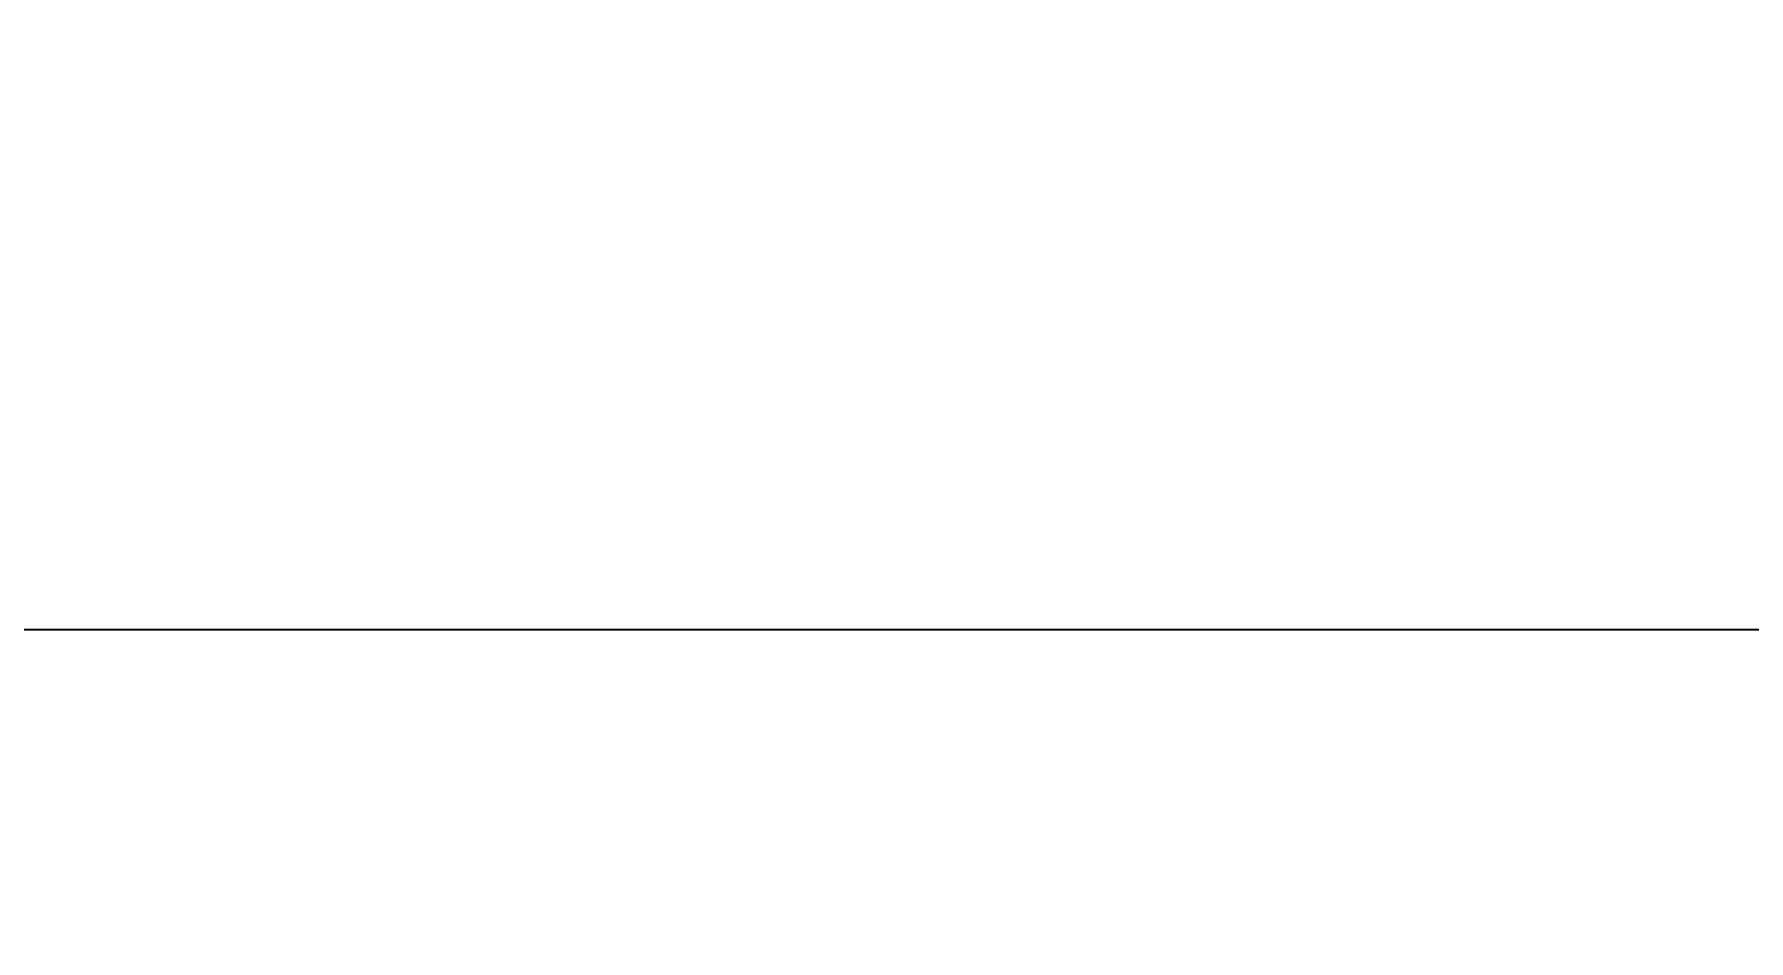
# Model space of a CAD drawing. Header units: millimetres. Extents: x -229914 to 856942, y -268655 to 87212.
# Drawn here: x 401751.1 to 401933.2, y -147870.2 to -147773.9 of the extents above; entities that cross this region are included whole.
import ezdxf

# ---------------------------------------------------------------- set-up
doc = ezdxf.new("R2010")
doc.units = ezdxf.units.MM
doc.styles.add('_ТЕКСТОВЫЙ', font='arial.ttf', dxfattribs={"width": 0.8})
doc.dimstyles.new('_GOST(Annotative)', dxfattribs={"dimscale": 100, "dimtxt": 2.5, "dimasz": 2.5, "dimexe": 2, "dimexo": 2, "dimgap": 0.8, "dimtad": 1, "dimtxsty": '_ТЕКСТОВЫЙ', "dimblk": 'OBLIQUE', "dimcen": 2.5, "dimdle": 2, "dimaunit": 1, "dimadec": 0, "dimazin": 0, "dimtfac": 1, "dimtmove": 1, "dimatfit": 3, "dimldrblk": 'DOT', "dimfxl": 1, "dimarcsym": 2})

# ---------------------------------------------------------------- blocks, each defined once
blk = doc.blocks.new('_Oblique')
at = {"color": 0, "linetype": 'ByBlock', "lineweight": -2}
blk.add_line((-0.5, -0.5), (0.5, 0.5), dxfattribs=at)
blk = doc.blocks.new('*D1050')
at = {"color": 0, "lineweight": -2, "transparency": 16777216}
for p, q in [((406243.13, -147717.46), (406243.13, -149037.12)), ((402021.37, -147787.01), (402021.37, -149037.12)), ((401821.37, -148837.12), (406443.13, -148837.12))]:
    blk.add_line(p, q, dxfattribs=at)
at = {"layer": 'Defpoints', "color": 0, "transparency": 16777216}
for p in [(406243.13, -147517.46), (402021.37, -147587.01), (406243.13, -148837.12)]:
    blk.add_point(p, dxfattribs=at)
at = {"color": 0, "lineweight": -2, "transparency": 16777216, "xscale": 250, "yscale": 250, "zscale": 250, "rotation": 180}
blk.add_blockref('_Oblique', (402021.37, -148837.12), dxfattribs=at)
at = {"color": 0, "lineweight": -2, "transparency": 16777216, "xscale": 250, "yscale": 250, "zscale": 250}
blk.add_blockref('_Oblique', (406243.13, -148837.12), dxfattribs=at)
at = {"color": 0, "transparency": 16777216, "insert": (404666.85, -148606.89), "char_height": 250, "attachment_point": 5, "style": '_ТЕКСТОВЫЙ'}
blk.add_mtext('2400', dxfattribs=at)
blk = doc.blocks.new('_Dot')
at = {"color": 0, "linetype": 'ByBlock', "lineweight": -2}
blk.add_line((-0.5, 0), (-1, 0), dxfattribs=at)
at = {"color": 0, "linetype": 'ByBlock', "lineweight": 25, "const_width": 0.5}
blk.add_lwpolyline([(-0.25, 0, 1), (0.25, 0, 1)], format="xyb", close=True, dxfattribs=at)

msp = doc.modelspace()

# ---------------------------------------------------------------- linework, layer by layer
at = {"lineweight": 25}
msp.add_line((402021.37116, -147837.12452), (399956.47671, -147837.12452), dxfattribs=at)

# ---------------------------------------------------------------- dimensions: what is measured, and where the dimension line sits
dim = msp.add_linear_dim(base=(406243.13148, -148837.12452), p1=(402021.37116, -147587.01435), p2=(406243.13148, -147517.4563), text='2400', dimstyle='_GOST(Annotative)', override={"dimtmove": 2})
dim.commit()
dim.dimension.update_dxf_attribs({"geometry": '*D1050', "text_midpoint": (404666.85144, -148606.88577), "dimtype": 160})

doc.saveas('drawing.dxf')
